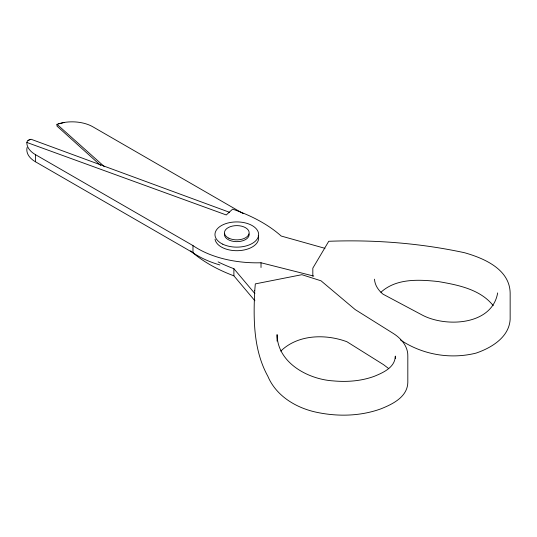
<?xml version="1.0" encoding="UTF-8"?>
<svg xmlns="http://www.w3.org/2000/svg" width="537" height="537" viewBox="0 0 537 537"><rect width="100%" height="100%" fill="white"/><g stroke="black" fill="none" stroke-linecap="round" stroke-linejoin="round"><path stroke-width="0.81" d="M229.514 212.29L31.099 139.271C29.085 139.613 26.387 140.909 26.85 143.359A29.421 16.983 0 0 0 35.442 154.629L192.978 245.584A83.275 48.075 0 0 0 261.016 262.768L313.769 276.085M497.651 292.92C492.147 325.187 446.482 327.516 422.767 315.34L382.975 294.155C378.478 290.436 374.806 285.167 374.504 279.18M280.791 351.091C297.881 334.397 325.449 333.786 346.902 341.727L383.593 364.697L388.701 368.583M380.934 292.242C396.393 278.173 418.914 279.495 438.266 281.549C457.833 284.925 480.232 289.228 493.234 305.654M27.924 140.58L30.233 139.466M100.6 165.389L56.976 126.067L56.976 124.302L64.104 122.47A29.421 16.983 0 0 1 92.881 126.813L243.16 213.572M58.325 123.805L64.104 122.47M324.986 248.342L281.2 236.038A145.52 84.014 0 0 0 237.958 211.075L232.662 209.101L226.272 214.954L26.863 142.453M400.427 339.934C422.418 354.715 450.288 359.515 475.95 353.138C491.268 347.956 509.083 337.357 510.15 319.387L510.15 292.853C509.62 269.185 483.998 258.25 464.478 252.712C419.968 243.127 374.235 239.569 328.758 241.281L312.823 268.164L312.823 276.206M27.085 147.5A29.421 16.983 0 0 0 35.442 161.765L192.978 252.719A83.275 48.075 0 0 0 219.861 264.949M56.976 124.302L104.447 166.718M218.129 261.908A145.52 84.014 0 0 0 233.89 268.701L254.907 293.638M190.642 250.866A145.52 84.014 0 0 0 233.89 275.83L254.907 300.774M395.319 358.588L395.319 356.098C395.084 367.402 383.277 372.624 374.302 376.303C361.193 381.129 346.949 382.149 333.121 380.887C308.05 379.303 277.367 362.777 277.085 334.625L277.092 341.089M261.016 262.768L261.016 267.52M233.89 268.701L233.89 275.83M192.978 245.584L192.978 252.719M35.442 154.629L35.442 161.765M249.108 233.917A12.344 7.129 0 0 1 236.253 241.65A12.344 7.129 0 0 1 224.647 233.28M258.25 235.703A21.842 12.613 0 0 1 239.817 250.584A21.842 12.613 0 0 1 215.042 239.18M254.746 290.564C253.31 319.502 253.437 350.144 267.835 376.236C276.253 396.266 296.605 408.194 317.159 412.403C338.176 416.752 360.555 416.215 380.854 408.865C392.547 404.193 407.388 397.024 407.818 382.545L407.818 356.011C408.053 346.258 400.938 338.176 393.084 333.316L355.199 309.594L321.025 280.811L301.881 274.689L255.323 283.885L254.746 290.564M228.856 238.2A12.344 7.129 0 0 0 248.96 233.991A12.344 7.129 0 0 0 232.595 226.043A12.344 7.129 0 0 0 228.856 238.2M222.748 244.181A21.842 12.613 0 0 0 258.31 236.73A21.842 12.613 0 0 0 229.353 222.674A21.842 12.613 0 0 0 222.748 244.181"/></g></svg>
